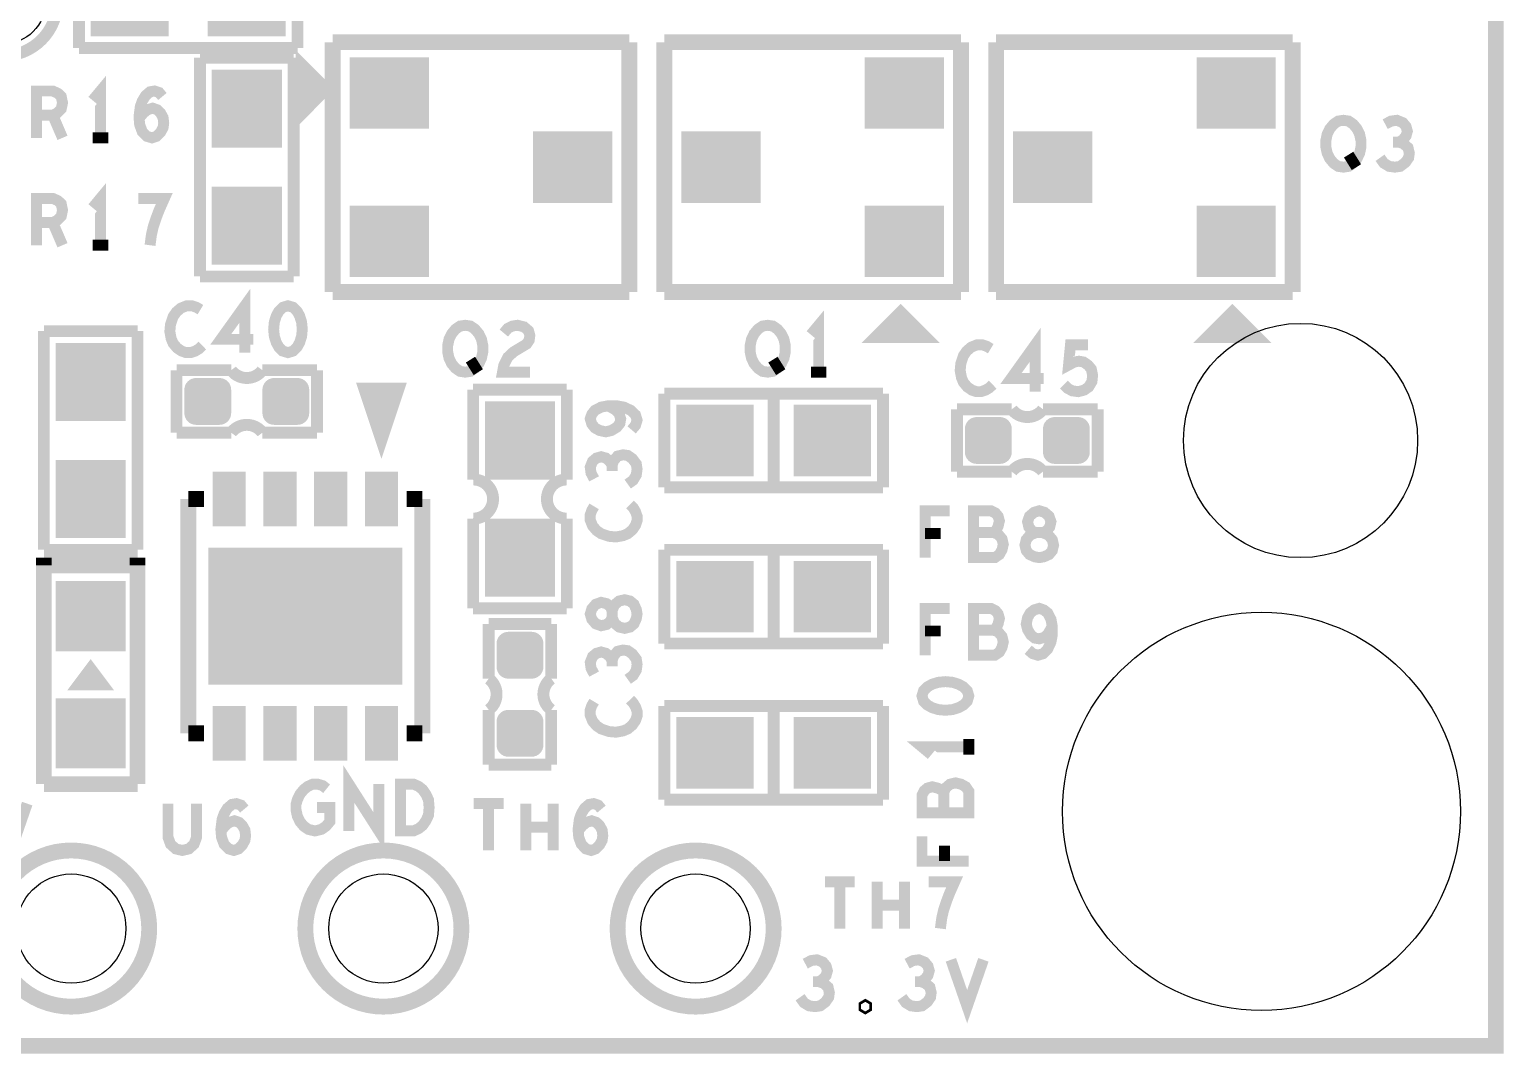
# Model space of a CAD drawing. Extents: x -0.1 to 55.1, y -0.1 to 48.1.
# Drawn here: x 36.22 to 55.1, y -0.1 to 13.01 of the extents above; entities that cross this region are included whole.
import ezdxf

# ---------------------------------------------------------------- set-up
doc = ezdxf.new("R2010")
doc.units = 0
doc.layers.get('0').update_dxf_attribs({"linetype": 'CONTINUOUS'})
doc.layers.add('MASK_TOP_ART', color=10, linetype='CONTINUOUS')
doc.layers.add('SILK_TOP_ART', color=11, linetype='CONTINUOUS')

# ---------------------------------------------------------------- blocks, each defined once
blk = doc.blocks.new('ROUND_446')
blk.add_circle((0, 0), 2.55)
blk = doc.blocks.new('ROUND_466')
blk.add_circle((0, 0), 1.5)
blk = doc.blocks.new('RECTANGLE_450')
blk.add_solid([(0.45, 0.5), (0.45, -0.5), (-0.45, 0.5), (-0.45, -0.5)])
blk = doc.blocks.new('CUSTOM_474')
for points in [[(-0.2971, 0.1792), (-0.2885, 0.2074), (0.2971, 0.1792), (0.2885, 0.2074)], [(-0.2885, 0.2074), (-0.2747, 0.2333), (0.2885, 0.2074), (0.2747, 0.2333)], [(-0.2747, 0.2333), (-0.256, 0.256), (0.2747, 0.2333), (0.256, 0.256)], [(-0.256, 0.256), (-0.2333, 0.2747), (0.256, 0.256), (0.2333, 0.2747)], [(-0.2333, 0.2747), (-0.2074, 0.2885), (0.2333, 0.2747), (0.2074, 0.2885)], [(-0.2074, 0.2885), (-0.1792, 0.2971), (0.2074, 0.2885), (0.1792, 0.2971)], [(-0.1792, 0.2971), (-0.15, 0.3), (0.1792, 0.2971), (0.15, 0.3)], [(-0.3, 0.15), (-0.2971, 0.1792), (0.3, 0.15), (0.2971, 0.1792)], [(-0.3, -0.15), (-0.3, 0.15), (0.3, -0.15), (0.3, 0.15)], [(-0.2971, -0.1792), (-0.3, -0.15), (0.2971, -0.1792), (0.3, -0.15)], [(-0.2885, -0.2074), (-0.2971, -0.1792), (0.2885, -0.2074), (0.2971, -0.1792)], [(-0.2747, -0.2333), (-0.2885, -0.2074), (0.2747, -0.2333), (0.2885, -0.2074)], [(-0.256, -0.256), (-0.2747, -0.2333), (0.256, -0.256), (0.2747, -0.2333)], [(-0.2333, -0.2747), (-0.256, -0.256), (0.2333, -0.2747), (0.256, -0.256)], [(-0.2074, -0.2885), (-0.2333, -0.2747), (0.2074, -0.2885), (0.2333, -0.2747)], [(-0.1792, -0.2971), (-0.2074, -0.2885), (0.1792, -0.2971), (0.2074, -0.2885)], [(-0.15, -0.3), (-0.1792, -0.2971), (0.15, -0.3), (0.1792, -0.2971)]]:
    blk.add_solid(points)
blk = doc.blocks.new('RECTANGLE_469')
blk.add_solid([(0.2125, 0.35), (0.2125, -0.35), (-0.2125, 0.35), (-0.2125, -0.35)])
blk = doc.blocks.new('CUSTOM_458')
for points in [[(-0.2971, 0.1792), (-0.2885, 0.2074), (0.2971, 0.1792), (0.2885, 0.2074)], [(-0.2885, 0.2074), (-0.2747, 0.2333), (0.2885, 0.2074), (0.2747, 0.2333)], [(-0.2747, 0.2333), (-0.256, 0.256), (0.2747, 0.2333), (0.256, 0.256)], [(-0.256, 0.256), (-0.2333, 0.2747), (0.256, 0.256), (0.2333, 0.2747)], [(-0.2333, 0.2747), (-0.2074, 0.2885), (0.2333, 0.2747), (0.2074, 0.2885)], [(-0.2074, 0.2885), (-0.1792, 0.2971), (0.2074, 0.2885), (0.1792, 0.2971)], [(-0.1792, 0.2971), (-0.15, 0.3), (0.1792, 0.2971), (0.15, 0.3)], [(-0.3, 0.15), (-0.2971, 0.1792), (0.3, 0.15), (0.2971, 0.1792)], [(-0.3, -0.15), (-0.3, 0.15), (0.3, -0.15), (0.3, 0.15)], [(-0.2971, -0.1792), (-0.3, -0.15), (0.2971, -0.1792), (0.3, -0.15)], [(-0.2885, -0.2074), (-0.2971, -0.1792), (0.2885, -0.2074), (0.2971, -0.1792)], [(-0.2747, -0.2333), (-0.2885, -0.2074), (0.2747, -0.2333), (0.2885, -0.2074)], [(-0.256, -0.256), (-0.2747, -0.2333), (0.256, -0.256), (0.2747, -0.2333)], [(-0.2333, -0.2747), (-0.256, -0.256), (0.2333, -0.2747), (0.256, -0.256)], [(-0.2074, -0.2885), (-0.2333, -0.2747), (0.2074, -0.2885), (0.2333, -0.2747)], [(-0.1792, -0.2971), (-0.2074, -0.2885), (0.1792, -0.2971), (0.2074, -0.2885)], [(-0.15, -0.3), (-0.1792, -0.2971), (0.15, -0.3), (0.1792, -0.2971)]]:
    blk.add_solid(points)
blk = doc.blocks.new('RECTANGLE_475')
blk.add_solid([(1.2446, 0.8763), (1.2446, -0.8763), (-1.2446, 0.8763), (-1.2446, -0.8763)])
blk = doc.blocks.new('ROUND_465')
blk.add_circle((0, 0), 0.55)
blk = doc.blocks.new('RECTANGLE_452')
blk.add_solid([(0.508, 0.4572), (0.508, -0.4572), (-0.508, 0.4572), (-0.508, -0.4572)])
blk = doc.blocks.new('RECTANGLE_451')
blk.add_solid([(0.5, 0.45), (0.5, -0.45), (-0.5, 0.45), (-0.5, -0.45)])
blk = doc.blocks.new('SQUARE_453')
blk.add_solid([(0.45, 0.45), (0.45, -0.45), (-0.45, 0.45), (-0.45, -0.45)])
blk = doc.blocks.new('RECTANGLE_476')
blk.add_solid([(0.4953, 0.4572), (0.4953, -0.4572), (-0.4953, 0.4572), (-0.4953, -0.4572)])
blk = doc.blocks.new('ROUND_13')
blk.add_circle((0, 0), 0.7)
blk = doc.blocks.new('CUSTOM_473')
for points in [[(-0.2971, 0.1792), (-0.2885, 0.2074), (0.2971, 0.1792), (0.2885, 0.2074)], [(-0.2885, 0.2074), (-0.2747, 0.2333), (0.2885, 0.2074), (0.2747, 0.2333)], [(-0.2747, 0.2333), (-0.256, 0.256), (0.2747, 0.2333), (0.256, 0.256)], [(-0.256, 0.256), (-0.2333, 0.2747), (0.256, 0.256), (0.2333, 0.2747)], [(-0.2333, 0.2747), (-0.2074, 0.2885), (0.2333, 0.2747), (0.2074, 0.2885)], [(-0.2074, 0.2885), (-0.1792, 0.2971), (0.2074, 0.2885), (0.1792, 0.2971)], [(-0.1792, 0.2971), (-0.15, 0.3), (0.1792, 0.2971), (0.15, 0.3)], [(-0.3, 0.15), (-0.2971, 0.1792), (0.3, 0.15), (0.2971, 0.1792)], [(-0.3, -0.15), (-0.3, 0.15), (0.3, -0.15), (0.3, 0.15)], [(-0.2971, -0.1792), (-0.3, -0.15), (0.2971, -0.1792), (0.3, -0.15)], [(-0.2885, -0.2074), (-0.2971, -0.1792), (0.2885, -0.2074), (0.2971, -0.1792)], [(-0.2747, -0.2333), (-0.2885, -0.2074), (0.2747, -0.2333), (0.2885, -0.2074)], [(-0.256, -0.256), (-0.2747, -0.2333), (0.256, -0.256), (0.2747, -0.2333)], [(-0.2333, -0.2747), (-0.256, -0.256), (0.2333, -0.2747), (0.256, -0.256)], [(-0.2074, -0.2885), (-0.2333, -0.2747), (0.2074, -0.2885), (0.2333, -0.2747)], [(-0.1792, -0.2971), (-0.2074, -0.2885), (0.1792, -0.2971), (0.2074, -0.2885)], [(-0.15, -0.3), (-0.1792, -0.2971), (0.15, -0.3), (0.1792, -0.2971)]]:
    blk.add_solid(points)

msp = doc.modelspace()

# ---------------------------------------------------------------- linework, layer by layer
at = {"layer": 'MASK_TOP_ART', "const_width": 0.2}
msp.add_lwpolyline([(11, 0), (55, 0), (55, 48), (0, 48), (0, 0), (11, 0)], dxfattribs=at)
at = {"layer": 'SILK_TOP_ART'}
for points, const_width in [([(11, 0), (55, 0), (55, 48), (0, 48), (0, 0), (11, 0)], 0.2), ([(36.85, 12.775), (36.85, 13.975)], 0.1524), ([(39.65, 13.975), (39.65, 12.775)], 0.1524), ([(39.65, 12.775), (36.85, 12.775)], 0.1524), ([(43.9, 12.85), (40.1, 12.85)], 0.2032), ([(40.1, 12.85), (40.1, 9.65)], 0.2032), ([(43.9, 9.65), (43.9, 12.85)], 0.2032), ([(48.15, 12.85), (44.35, 12.85)], 0.2032), ([(44.35, 12.85), (44.35, 9.65)], 0.2032), ([(48.15, 9.65), (48.15, 12.85)], 0.2032), ([(52.4, 12.85), (48.6, 12.85)], 0.2032), ([(48.6, 12.85), (48.6, 9.65)], 0.2032), ([(52.4, 9.65), (52.4, 12.85)], 0.2032), ([(38.4, 9.85), (38.4, 12.65)], 0.1524), ([(38.4, 12.65), (39.6, 12.65)], 0.1524), ([(39.6, 12.65), (39.6, 9.85)], 0.1524), ([(36.3059, 11.625), (36.3059, 12.225), (36.5143, 12.225), (36.5809, 12.195), (36.6226, 12.155), (36.6393, 12.075), (36.6226, 11.995), (36.5726, 11.945), (36.5143, 11.915), (36.3059, 11.915)], 0.14), ([(37.125, 11.625), (37.125, 12.225), (37.025, 12.105)], 0.14), ([(37.6191, 11.875), (37.6774, 11.945), (37.7274, 11.985), (37.7941, 12.005), (37.8524, 11.985), (37.8941, 11.945), (37.9274, 11.885), (37.9357, 11.815), (37.9274, 11.755), (37.8941, 11.695), (37.8441, 11.645), (37.7857, 11.625), (37.7191, 11.645), (37.6607, 11.705), (37.6274, 11.795), (37.6191, 11.895), (37.6357, 12.025), (37.6607, 12.095), (37.7024, 12.165), (37.7607, 12.215), (37.8191, 12.225), (37.8774, 12.205), (37.9191, 12.155)], 0.14), ([(36.5143, 11.915), (36.6393, 11.625)], 0.14), ([(53.0488, 11.25), (52.9821, 11.26), (52.9238, 11.3), (52.8738, 11.36), (52.8405, 11.43), (52.8238, 11.51), (52.8238, 11.59), (52.8405, 11.67), (52.8738, 11.74), (52.9238, 11.8), (52.9821, 11.84), (53.0488, 11.85), (53.1155, 11.84), (53.1738, 11.8), (53.2238, 11.74), (53.2571, 11.67), (53.2738, 11.59), (53.2738, 11.51), (53.2571, 11.43), (53.2238, 11.36), (53.1738, 11.3), (53.1155, 11.26), (53.0488, 11.25)], 0.14), ([(53.7595, 11.57), (53.8095, 11.6), (53.8512, 11.65), (53.8679, 11.71), (53.8512, 11.77), (53.8095, 11.82), (53.7345, 11.85), (53.6595, 11.84), (53.5845, 11.8)], 0.14), ([(37.025, 11.625), (37.225, 11.625)], 0.14), ([(53.5179, 11.37), (53.5679, 11.3), (53.6345, 11.26), (53.7095, 11.25), (53.7762, 11.26), (53.8429, 11.31), (53.8845, 11.37), (53.8929, 11.43), (53.8762, 11.5), (53.8179, 11.55), (53.7595, 11.57), (53.6845, 11.57)], 0.14), ([(53.1155, 11.41), (53.2155, 11.25)], 0.14), ([(37.125, 10.25), (37.125, 10.85), (37.025, 10.73)], 0.14), ([(36.3059, 10.25), (36.3059, 10.85), (36.5143, 10.85), (36.5809, 10.82), (36.6226, 10.78), (36.6393, 10.7), (36.6226, 10.62), (36.5726, 10.57), (36.5143, 10.54), (36.3059, 10.54)], 0.14), ([(37.7607, 10.25), (37.7774, 10.38), (37.8024, 10.49), (37.8357, 10.59), (37.8774, 10.7), (37.9441, 10.85), (37.6107, 10.85)], 0.14), ([(36.5143, 10.54), (36.6393, 10.25)], 0.14), ([(37.025, 10.25), (37.225, 10.25)], 0.14), ([(39.6, 9.85), (38.4, 9.85)], 0.1524), ([(38.975, 8.875), (38.975, 9.475), (38.6667, 9.045), (39.0833, 9.045)], 0.14), ([(40.1, 9.65), (43.9, 9.65)], 0.2032), ([(44.35, 9.65), (48.15, 9.65)], 0.2032), ([(48.6, 9.65), (52.4, 9.65)], 0.2032), ([(38.4059, 9.425), (38.3559, 9.455), (38.2976, 9.475), (38.2309, 9.475), (38.1559, 9.445), (38.0976, 9.395), (38.0559, 9.335), (38.0226, 9.235), (38.0143, 9.145), (38.0309, 9.055), (38.0559, 8.995), (38.1059, 8.935), (38.1643, 8.895), (38.2226, 8.875), (38.2809, 8.875), (38.3393, 8.895), (38.3893, 8.925), (38.4309, 8.965)], 0.14), ([(39.5274, 9.475), (39.4607, 9.455), (39.4107, 9.405), (39.3774, 9.345), (39.3524, 9.265), (39.3441, 9.175), (39.3524, 9.085), (39.3774, 9.005), (39.4107, 8.945), (39.4607, 8.895), (39.5274, 8.875), (39.5941, 8.895), (39.6441, 8.945), (39.6774, 9.005), (39.7024, 9.085), (39.7107, 9.175), (39.7024, 9.265), (39.6774, 9.345), (39.6441, 9.405), (39.5941, 9.455), (39.5274, 9.475)], 0.14), ([(41.7988, 8.625), (41.7321, 8.635), (41.6738, 8.675), (41.6238, 8.735), (41.5905, 8.805), (41.5738, 8.885), (41.5738, 8.965), (41.5905, 9.045), (41.6238, 9.115), (41.6738, 9.175), (41.7321, 9.215), (41.7988, 9.225), (41.8655, 9.215), (41.9238, 9.175), (41.9738, 9.115), (42.0071, 9.045), (42.0238, 8.965), (42.0238, 8.885), (42.0071, 8.805), (41.9738, 8.735), (41.9238, 8.675), (41.8655, 8.635), (41.7988, 8.625)], 0.14), ([(42.2929, 9.125), (42.3429, 9.185), (42.4012, 9.215), (42.4679, 9.225), (42.5512, 9.205), (42.6095, 9.155), (42.6262, 9.095), (42.6179, 9.035), (42.5845, 8.985), (42.4179, 8.885), (42.3429, 8.815), (42.2929, 8.715), (42.2762, 8.625), (42.6262, 8.625)], 0.14), ([(45.6738, 8.625), (45.6071, 8.635), (45.5488, 8.675), (45.4988, 8.735), (45.4655, 8.805), (45.4488, 8.885), (45.4488, 8.965), (45.4655, 9.045), (45.4988, 9.115), (45.5488, 9.175), (45.6071, 9.215), (45.6738, 9.225), (45.7405, 9.215), (45.7988, 9.175), (45.8488, 9.115), (45.8821, 9.045), (45.8988, 8.965), (45.8988, 8.885), (45.8821, 8.805), (45.8488, 8.735), (45.7988, 8.675), (45.7405, 8.635), (45.6738, 8.625)], 0.14), ([(46.3262, 8.625), (46.3262, 9.225), (46.2262, 9.105)], 0.14), ([(36.4, 6.35), (36.4, 9.15)], 0.1524), ([(36.4, 9.15), (37.6, 9.15)], 0.1524), ([(37.6, 9.15), (37.6, 6.35)], 0.1524), ([(49.1, 8.375), (49.1, 8.975), (48.7917, 8.545), (49.2083, 8.545)], 0.14), ([(48.5309, 8.925), (48.4809, 8.955), (48.4226, 8.975), (48.3559, 8.975), (48.2809, 8.945), (48.2226, 8.895), (48.1809, 8.835), (48.1476, 8.735), (48.1393, 8.645), (48.1559, 8.555), (48.1809, 8.495), (48.2309, 8.435), (48.2893, 8.395), (48.3476, 8.375), (48.4059, 8.375), (48.4643, 8.395), (48.5143, 8.425), (48.5559, 8.465)], 0.14), ([(49.4691, 8.465), (49.5191, 8.415), (49.5774, 8.385), (49.6524, 8.375), (49.7274, 8.395), (49.7857, 8.435), (49.8274, 8.505), (49.8357, 8.585), (49.8191, 8.665), (49.7774, 8.715), (49.7191, 8.755), (49.6607, 8.765), (49.6024, 8.755), (49.5274, 8.715), (49.5524, 8.975), (49.7774, 8.975)], 0.14), ([(38.1, 7.85), (38.1, 8.65)], 0.1524), ([(38.1, 8.65), (38.8, 8.65)], 0.1524), ([(39.2, 8.65), (39.9, 8.65)], 0.1524), ([(39.9, 8.65), (39.9, 7.85)], 0.1524), ([(41.8655, 8.785), (41.9655, 8.625)], 0.14), ([(45.7405, 8.785), (45.8405, 8.625)], 0.14), ([(46.2262, 8.625), (46.4262, 8.625)], 0.14), ([(41.9, 7.25), (41.9, 8.4)], 0.1524), ([(43.1, 8.4), (41.9, 8.4)], 0.1524), ([(43.1, 7.25), (43.1, 8.4)], 0.1524), ([(44.35, 7.15), (44.35, 8.35)], 0.1524), ([(44.35, 8.35), (47.15, 8.35)], 0.1524), ([(45.75, 8.35), (45.75, 7.15)], 0.1524), ([(47.15, 8.35), (47.15, 7.15)], 0.1524), ([(43.93, 7.8857), (43.98, 7.9441), (44, 8.0107), (43.98, 8.0774), (43.92, 8.1357), (43.83, 8.1774), (43.74, 8.1941), (43.63, 8.1941), (43.54, 8.1774), (43.46, 8.1357), (43.42, 8.0857), (43.4, 8.0274), (43.42, 7.9607), (43.46, 7.9107), (43.52, 7.8774), (43.6, 7.8607), (43.67, 7.8774), (43.74, 7.9191), (43.78, 7.9691), (43.79, 8.0274), (43.77, 8.0941), (43.72, 8.1441), (43.63, 8.1941)], 0.14), ([(48.1, 8.15), (48.8, 8.15)], 0.1524), ([(48.1, 7.35), (48.1, 8.15)], 0.1524), ([(49.2, 8.15), (49.9, 8.15)], 0.1524), ([(49.9, 8.15), (49.9, 7.35)], 0.1524), ([(38.8, 7.85), (38.1, 7.85)], 0.1524), ([(39.9, 7.85), (39.2, 7.85)], 0.1524), ([(43.68, 7.4333), (43.65, 7.4833), (43.6, 7.525), (43.54, 7.5417), (43.48, 7.525), (43.43, 7.4833), (43.4, 7.4083), (43.41, 7.3333), (43.45, 7.2583)], 0.14), ([(43.88, 7.1917), (43.95, 7.2417), (43.99, 7.3083), (44, 7.3833), (43.99, 7.45), (43.94, 7.5167), (43.88, 7.5583), (43.82, 7.5667), (43.75, 7.55), (43.7, 7.4917), (43.68, 7.4333), (43.68, 7.3583)], 0.14), ([(48.8, 7.35), (48.1, 7.35)], 0.1524), ([(49.9, 7.35), (49.2, 7.35)], 0.1524), ([(47.15, 7.15), (44.35, 7.15)], 0.1524), ([(38.25, 4), (38.25, 7)], 0.2032), ([(38.25, 7), (38.45, 7)], 0.2032), ([(41.25, 7), (41.05, 7)], 0.2032), ([(41.25, 4), (41.25, 7)], 0.2032), ([(43.45, 6.9059), (43.42, 6.8559), (43.4, 6.7976), (43.4, 6.7309), (43.43, 6.6559), (43.48, 6.5976), (43.54, 6.5559), (43.64, 6.5226), (43.73, 6.5143), (43.82, 6.5309), (43.88, 6.5559), (43.94, 6.6059), (43.98, 6.6643), (44, 6.7226), (44, 6.7809), (43.98, 6.8393), (43.95, 6.8893), (43.91, 6.9309)], 0.14), ([(41.9, 5.6), (41.9, 6.75)], 0.1524), ([(43.1, 5.6), (43.1, 6.75)], 0.1524), ([(47.6893, 6.25), (47.6893, 6.85), (48.0059, 6.85)], 0.14), ([(48.5667, 6.57), (48.6, 6.6), (48.625, 6.65), (48.6417, 6.72), (48.625, 6.78), (48.5917, 6.82), (48.5333, 6.85), (48.3083, 6.85), (48.3083, 6.25), (48.5833, 6.25), (48.6417, 6.29), (48.675, 6.35), (48.6917, 6.42), (48.675, 6.49), (48.625, 6.55), (48.5667, 6.57), (48.3083, 6.57)], 0.14), ([(49.1524, 6.25), (49.2107, 6.26), (49.2774, 6.29), (49.3191, 6.34), (49.3357, 6.41), (49.3191, 6.48), (49.2691, 6.54), (49.1941, 6.57), (49.1107, 6.57), (49.0607, 6.59), (49.0191, 6.64), (49.0024, 6.71), (49.0274, 6.78), (49.0857, 6.83), (49.1524, 6.85), (49.2191, 6.83), (49.2774, 6.78), (49.3024, 6.71), (49.2857, 6.64), (49.2441, 6.59), (49.1941, 6.57), (49.1107, 6.57), (49.0357, 6.54), (48.9857, 6.48), (48.9691, 6.41), (48.9857, 6.34), (49.0274, 6.29), (49.0941, 6.26), (49.1524, 6.25)], 0.14), ([(47.8893, 6.56), (47.6893, 6.56)], 0.14), ([(37.6, 6.35), (36.4, 6.35)], 0.1524), ([(44.35, 5.15), (44.35, 6.35)], 0.1524), ([(44.35, 6.35), (47.15, 6.35)], 0.1524), ([(45.75, 6.35), (45.75, 5.15)], 0.1524), ([(47.15, 6.35), (47.15, 5.15)], 0.1524), ([(36.4, 6.25), (37.6, 6.25)], 0.2), ([(36.4, 6.25), (36.4, 6.15)], 0.2), ([(36.4, 3.35), (36.4, 6.15)], 0.2), ([(36.4, 6.15), (37.6, 6.15)], 0.2), ([(37.6, 6.25), (37.6, 6.15)], 0.2), ([(37.6, 6.15), (37.6, 3.35)], 0.2), ([(43.1, 5.6), (41.9, 5.6)], 0.1524), ([(44, 5.5274), (43.99, 5.5857), (43.96, 5.6524), (43.91, 5.6941), (43.84, 5.7107), (43.77, 5.6941), (43.71, 5.6441), (43.68, 5.5691), (43.68, 5.4857), (43.66, 5.4357), (43.61, 5.3941), (43.54, 5.3774), (43.47, 5.4024), (43.42, 5.4607), (43.4, 5.5274), (43.42, 5.5941), (43.47, 5.6524), (43.54, 5.6774), (43.61, 5.6607), (43.66, 5.6191), (43.68, 5.5691), (43.68, 5.4857), (43.71, 5.4107), (43.77, 5.3607), (43.84, 5.3441), (43.91, 5.3607), (43.96, 5.4024), (43.99, 5.4691), (44, 5.5274)], 0.14), ([(47.6893, 5), (47.6893, 5.6), (48.0059, 5.6)], 0.14), ([(48.5667, 5.32), (48.6, 5.35), (48.625, 5.4), (48.6417, 5.47), (48.625, 5.53), (48.5917, 5.57), (48.5333, 5.6), (48.3083, 5.6), (48.3083, 5), (48.5833, 5), (48.6417, 5.04), (48.675, 5.1), (48.6917, 5.17), (48.675, 5.24), (48.625, 5.3), (48.5667, 5.32), (48.3083, 5.32)], 0.14), ([(49.0107, 5.07), (49.0691, 5.02), (49.1357, 5), (49.2024, 5.02), (49.2607, 5.08), (49.3024, 5.17), (49.3191, 5.26), (49.3191, 5.37), (49.3024, 5.46), (49.2607, 5.54), (49.2107, 5.58), (49.1524, 5.6), (49.0857, 5.58), (49.0357, 5.54), (49.0024, 5.48), (48.9857, 5.4), (49.0024, 5.33), (49.0441, 5.26), (49.0941, 5.22), (49.1524, 5.21), (49.2191, 5.23), (49.2691, 5.28), (49.3191, 5.37)], 0.14), ([(42.1, 4.7), (42.1, 5.4)], 0.1524), ([(42.1, 5.4), (42.9, 5.4)], 0.1524), ([(42.9, 5.4), (42.9, 4.7)], 0.1524), ([(47.8893, 5.31), (47.6893, 5.31)], 0.14), ([(43.68, 4.9333), (43.65, 4.9833), (43.6, 5.025), (43.54, 5.0417), (43.48, 5.025), (43.43, 4.9833), (43.4, 4.9083), (43.41, 4.8333), (43.45, 4.7583)], 0.14), ([(43.88, 4.6917), (43.95, 4.7417), (43.99, 4.8083), (44, 4.8833), (43.99, 4.95), (43.94, 5.0167), (43.88, 5.0583), (43.82, 5.0667), (43.75, 5.05), (43.7, 4.9917), (43.68, 4.9333), (43.68, 4.8583)], 0.14), ([(47.15, 5.15), (44.35, 5.15)], 0.1524), ([(47.65, 4.4786), (47.67, 4.4119), (47.72, 4.3619), (47.78, 4.3286), (47.86, 4.3036), (47.95, 4.2953), (48.04, 4.3036), (48.12, 4.3286), (48.18, 4.3619), (48.23, 4.4119), (48.25, 4.4786), (48.23, 4.5453), (48.18, 4.5953), (48.12, 4.6286), (48.04, 4.6536), (47.95, 4.6619), (47.86, 4.6536), (47.78, 4.6286), (47.72, 4.5953), (47.67, 4.5453), (47.65, 4.4786)], 0.14), ([(42.1, 3.6), (42.1, 4.3)], 0.1524), ([(42.9, 4.3), (42.9, 3.6)], 0.1524), ([(43.45, 4.4059), (43.42, 4.3559), (43.4, 4.2976), (43.4, 4.2309), (43.43, 4.1559), (43.48, 4.0976), (43.54, 4.0559), (43.64, 4.0226), (43.73, 4.0143), (43.82, 4.0309), (43.88, 4.0559), (43.94, 4.1059), (43.98, 4.1643), (44, 4.2226), (44, 4.2809), (43.98, 4.3393), (43.95, 4.3893), (43.91, 4.4309)], 0.14), ([(44.35, 3.15), (44.35, 4.35)], 0.1524), ([(44.35, 4.35), (47.15, 4.35)], 0.1524), ([(45.75, 4.35), (45.75, 3.15)], 0.1524), ([(47.15, 4.35), (47.15, 3.15)], 0.1524), ([(38.45, 4), (38.25, 4)], 0.2032), ([(41.05, 4), (41.25, 4)], 0.2032), ([(48.25, 3.7262), (48.25, 3.9262)], 0.14), ([(48.25, 3.8262), (47.65, 3.8262), (47.77, 3.7262)], 0.14), ([(40.3083, 2.75), (40.3083, 3.35), (40.6917, 2.75), (40.6917, 3.35)], 0.14), ([(42.9, 3.6), (42.1, 3.6)], 0.1524), ([(37.6, 3.35), (36.4, 3.35)], 0.2), ([(39.8976, 3.05), (40.0643, 3.05), (40.0643, 2.87), (40.0143, 2.81), (39.9559, 2.77), (39.8726, 2.75), (39.7893, 2.77), (39.7309, 2.81), (39.6809, 2.87), (39.6476, 2.94), (39.6309, 3.02), (39.6309, 3.09), (39.6476, 3.15), (39.6809, 3.22), (39.7309, 3.28), (39.7809, 3.32), (39.8476, 3.35), (39.9059, 3.35), (39.9726, 3.33), (40.0226, 3.29)], 0.14), ([(40.9691, 2.75), (40.9691, 3.35), (41.1357, 3.35), (41.2024, 3.32), (41.2524, 3.28), (41.2941, 3.22), (41.3274, 3.15), (41.3357, 3.05), (41.3274, 2.95), (41.2941, 2.88), (41.2524, 2.82), (41.2024, 2.78), (41.1357, 2.75), (40.9691, 2.75)], 0.14), ([(47.93, 3.2405), (47.9, 3.2738), (47.85, 3.2988), (47.78, 3.3155), (47.72, 3.2988), (47.68, 3.2655), (47.65, 3.2071), (47.65, 2.9821), (48.25, 2.9821), (48.25, 3.2571), (48.21, 3.3155), (48.15, 3.3488), (48.08, 3.3655), (48.01, 3.3488), (47.95, 3.2988), (47.93, 3.2405), (47.93, 2.9821)], 0.14), ([(47.15, 3.15), (44.35, 3.15)], 0.1524), ([(35.7703, 3.1), (35.9786, 2.5), (36.1869, 3.1)], 0.14), ([(37.9905, 3.1), (37.9905, 2.67), (38.0238, 2.58), (38.0905, 2.52), (38.1738, 2.5), (38.2571, 2.52), (38.3238, 2.58), (38.3571, 2.67), (38.3571, 3.1)], 0.14), ([(38.6679, 2.75), (38.7262, 2.82), (38.7762, 2.86), (38.8429, 2.88), (38.9012, 2.86), (38.9429, 2.82), (38.9762, 2.76), (38.9845, 2.69), (38.9762, 2.63), (38.9429, 2.57), (38.8929, 2.52), (38.8345, 2.5), (38.7679, 2.52), (38.7095, 2.58), (38.6762, 2.67), (38.6679, 2.77), (38.6845, 2.9), (38.7095, 2.97), (38.7512, 3.04), (38.8095, 3.09), (38.8679, 3.1), (38.9262, 3.08), (38.9679, 3.03)], 0.14), ([(41.9059, 3.1), (42.2893, 3.1)], 0.14), ([(42.0976, 3.1), (42.0976, 2.5)], 0.14), ([(42.575, 2.5), (42.575, 3.1)], 0.14), ([(42.925, 3.1), (42.925, 2.5)], 0.14), ([(43.2441, 2.75), (43.3024, 2.82), (43.3524, 2.86), (43.4191, 2.88), (43.4774, 2.86), (43.5191, 2.82), (43.5524, 2.76), (43.5607, 2.69), (43.5524, 2.63), (43.5191, 2.57), (43.4691, 2.52), (43.4107, 2.5), (43.3441, 2.52), (43.2857, 2.58), (43.2524, 2.67), (43.2441, 2.77), (43.2607, 2.9), (43.2857, 2.97), (43.3274, 3.04), (43.3857, 3.09), (43.4441, 3.1), (43.5024, 3.08), (43.5441, 3.03)], 0.14), ([(42.925, 2.8), (42.575, 2.8)], 0.14), ([(48.25, 2.3631), (47.65, 2.3631), (47.65, 2.6797)], 0.14), ([(47.94, 2.5631), (47.94, 2.3631)], 0.14), ([(46.4059, 2.1), (46.7893, 2.1)], 0.14), ([(46.5976, 2.1), (46.5976, 1.5)], 0.14), ([(47.075, 1.5), (47.075, 2.1)], 0.14), ([(47.425, 2.1), (47.425, 1.5)], 0.14), ([(47.8857, 1.5), (47.9024, 1.63), (47.9274, 1.74), (47.9607, 1.84), (48.0024, 1.95), (48.0691, 2.1), (47.7357, 2.1)], 0.14), ([(47.425, 1.8), (47.075, 1.8)], 0.14), ([(46.3297, 0.82), (46.3797, 0.85), (46.4214, 0.9), (46.4381, 0.96), (46.4214, 1.02), (46.3797, 1.07), (46.3047, 1.1), (46.2297, 1.09), (46.1547, 1.05)], 0.14), ([(47.6345, 0.82), (47.6845, 0.85), (47.7262, 0.9), (47.7429, 0.96), (47.7262, 1.02), (47.6845, 1.07), (47.6095, 1.1), (47.5345, 1.09), (47.4595, 1.05)], 0.14), ([(48.0203, 1.1), (48.2286, 0.5), (48.4369, 1.1)], 0.14), ([(46.0881, 0.62), (46.1381, 0.55), (46.2047, 0.51), (46.2797, 0.5), (46.3464, 0.51), (46.4131, 0.56), (46.4547, 0.62), (46.4631, 0.68), (46.4464, 0.75), (46.3881, 0.8), (46.3297, 0.82), (46.2547, 0.82)], 0.14), ([(47.3929, 0.62), (47.4429, 0.55), (47.5095, 0.51), (47.5845, 0.5), (47.6512, 0.51), (47.7179, 0.56), (47.7595, 0.62), (47.7679, 0.68), (47.7512, 0.75), (47.6929, 0.8), (47.6345, 0.82), (47.5595, 0.82)], 0.14), ([(46.9238, 0.48), (46.9071, 0.49), (46.9071, 0.51), (46.9238, 0.52), (46.9405, 0.51), (46.9405, 0.49), (46.9238, 0.48)], 0.14)]:
    msp.add_lwpolyline(points, dxfattribs=dict(at, const_width=const_width))
for points, const_width in [([(35.175, 13.375, 1), (36.575, 13.375, 1)], 0.1524), ([(35.75, 1.5, 1), (37.75, 1.5, 1)], 0.2032), ([(39.75, 1.5, 1), (41.75, 1.5, 1)], 0.2032), ([(43.75, 1.5, 1), (45.75, 1.5, 1)], 0.2032)]:
    msp.add_lwpolyline(points, format="xyb", close=True, dxfattribs=dict(at, const_width=const_width))
at = {"layer": 'SILK_TOP_ART', "const_width": 0.1524}
for points in [[(38.8, 8.65, 0.5), (39.2, 8.65)], [(48.8, 8.15, 0.5), (49.2, 8.15)], [(39.2, 7.85, 0.5), (38.8, 7.85)], [(49.2, 7.35, 0.5), (48.8, 7.35)], [(41.9, 6.75, 1.0202), (41.9, 7.25)], [(43.1, 7.25, 1.0202), (43.1, 6.75)], [(42.1, 4.3, 0.5), (42.1, 4.7)], [(42.9, 4.7, 0.5), (42.9, 4.3)]]:
    msp.add_lwpolyline(points, format="xyb", dxfattribs=at)
at = {"layer": 'SILK_TOP_ART'}
for points in [[(39.62502, 12.24999), (39.62503, 12.74997), (40.12499, 12.24999), (39.62503, 12.74997)], [(39.625, 11.75005), (39.62502, 12.24999), (39.625, 11.75005), (40.12499, 12.24999)], [(46.87503, 9.00003), (47.37501, 9.49999), (47.87492, 9.00003), (47.37501, 9.49999)], [(51.12503, 9.00003), (51.62501, 9.49999), (52.12492, 9.00003), (51.62501, 9.49999)], [(47.87495, 9), (46.87503, 9.00003), (47.87495, 9), (47.87492, 9.00003)], [(52.12495, 9), (51.12503, 9.00003), (52.12495, 9), (52.12492, 9.00003)], [(40.72498, 7.51506), (40.40003, 8.49), (40.72498, 7.51506), (41.04997, 8.49)], [(36.70002, 4.55003), (37.00002, 4.94998), (37.29994, 4.55003), (37.00002, 4.94998)], [(37.29996, 4.55), (36.70002, 4.55003), (37.29996, 4.55), (37.29994, 4.55003)]]:
    msp.add_solid(points, dxfattribs=at)

# ---------------------------------------------------------------- block references
at = {"layer": 'MASK_TOP_ART'}
for name, p in [('ROUND_465', (35.875, 13.375)), ('RECTANGLE_451', (37.5, 13.375)), ('RECTANGLE_451', (39, 13.375)), ('RECTANGLE_452', (40.825, 12.2)), ('RECTANGLE_452', (47.425, 12.2)), ('RECTANGLE_452', (51.675, 12.2)), ('RECTANGLE_450', (39, 12)), ('RECTANGLE_452', (43.175, 11.25)), ('RECTANGLE_452', (45.075, 11.25)), ('RECTANGLE_452', (49.325, 11.25)), ('RECTANGLE_450', (39, 10.5)), ('RECTANGLE_452', (40.825, 10.3)), ('RECTANGLE_452', (47.425, 10.3)), ('RECTANGLE_452', (51.675, 10.3)), ('ROUND_466', (52.5, 7.75)), ('RECTANGLE_450', (37, 8.5)), ('CUSTOM_458', (38.5, 8.25)), ('CUSTOM_458', (39.5, 8.25)), ('RECTANGLE_450', (42.5, 7.75)), ('RECTANGLE_476', (45, 7.75)), ('RECTANGLE_476', (46.5, 7.75)), ('CUSTOM_474', (48.5, 7.75)), ('CUSTOM_474', (49.5, 7.75)), ('RECTANGLE_450', (37, 7)), ('RECTANGLE_469', (38.775, 7)), ('RECTANGLE_469', (39.425, 7)), ('RECTANGLE_469', (40.075, 7)), ('RECTANGLE_469', (40.725, 7)), ('RECTANGLE_450', (42.5, 6.25)), ('RECTANGLE_475', (39.75, 5.5)), ('RECTANGLE_476', (45, 5.75)), ('RECTANGLE_476', (46.5, 5.75)), ('SQUARE_453', (37, 5.5)), ('ROUND_446', (52, 3)), ('CUSTOM_473', (42.5, 5)), ('SQUARE_453', (37, 4)), ('RECTANGLE_469', (38.775, 4)), ('RECTANGLE_469', (39.425, 4)), ('RECTANGLE_469', (40.075, 4)), ('RECTANGLE_469', (40.725, 4)), ('CUSTOM_473', (42.5, 4)), ('RECTANGLE_476', (45, 3.75)), ('RECTANGLE_476', (46.5, 3.75)), ('ROUND_13', (36.75, 1.5)), ('ROUND_13', (40.75, 1.5)), ('ROUND_13', (44.75, 1.5))]:
    msp.add_blockref(name, p, dxfattribs=at)

doc.saveas('drawing.dxf')
